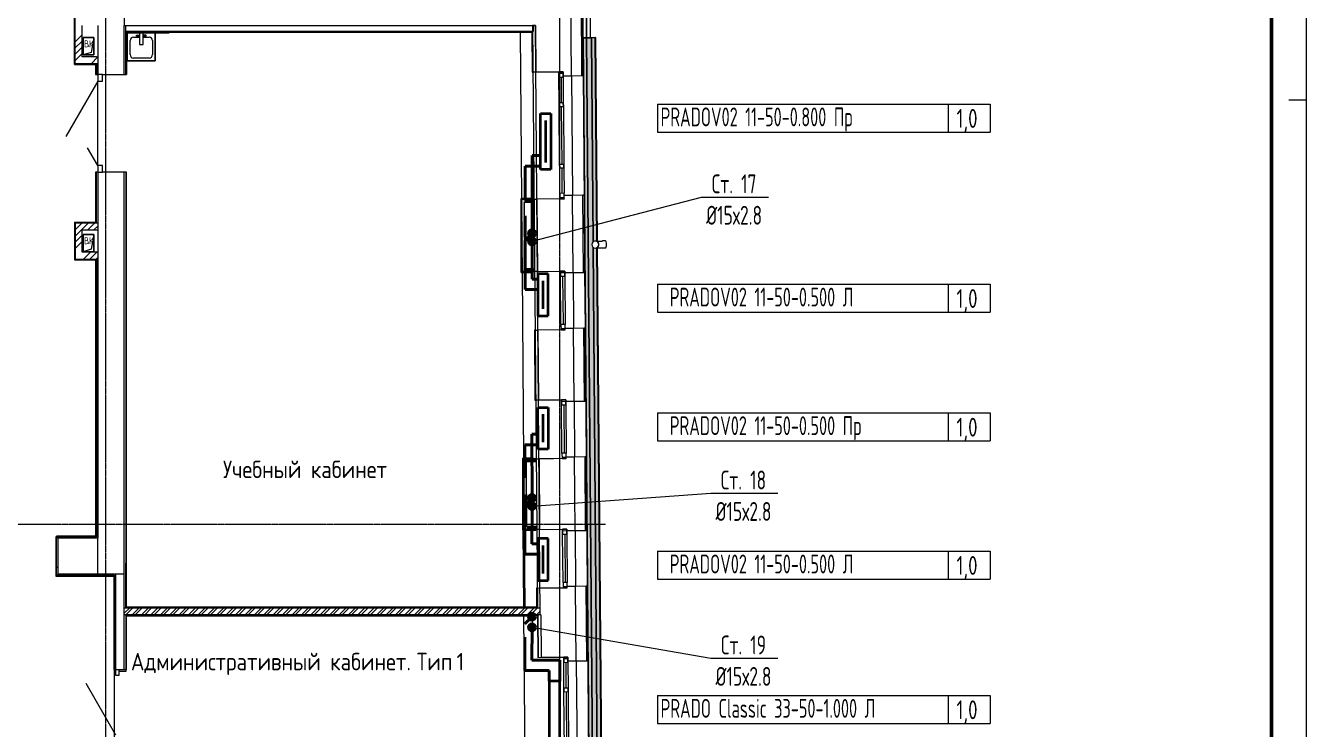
# Model space of a CAD drawing. Header units: millimetres. Extents: x -3929 to 624051, y 52832 to 514950.
# Drawn here: x 221518 to 239859, y 248872 to 258956 of the extents above; entities that cross this region are included whole.
import ezdxf
from ezdxf import colors
from ezdxf.entities.mleader import LeaderData, LeaderLine
from ezdxf.enums import TextEntityAlignment as Align
from ezdxf.math import Vec2, Vec3

# ---------------------------------------------------------------- set-up
doc = ezdxf.new("R2010")
doc.units = ezdxf.units.MM
for name, pattern in [('ADSK_Линия сетки', [25, 20, -2.5, 0, -2.5]), ('ADSK_Штриховая_ш2 п1', [3, 2, -1]), ('Hidden', [7.14375, 4.7625, -2.38125])]:
    doc.linetypes.add(name, pattern=pattern)
for name, color, linetype in [('9_Форматы', 7, 'Continuous'), ('ПРИБОРЫ', 3, 'Continuous'), ('статистика приборов', 252, 'Continuous'), ('стояки', 7, 'Continuous')]:
    doc.layers.add(name, color=color, linetype=linetype)
for name, color, linetype, lineweight in [('_ Окна', 7, 'Continuous', 9), ('Аннотация', 7, 'Continuous', 18), ('Двери', 7, 'Continuous', 9), ('Марки помещений', 7, 'Continuous', 20), ('Обобщенные модели', 7, 'Continuous', 18), ('ОВ-О-Оборудование', 32, 'Continuous', 35), ('ОВ-рамка', 7, 'Continuous', 30), ('ОВ-ТЕКСТ', 7, 'Continuous', 25), ('Ограждение', 7, 'Continuous', 9), ('Окна', 7, 'Continuous', 9), ('Оси', 253, 'Continuous', 9), ('Перекрытие', 7, 'Continuous', 18), ('Сантехника', 7, 'Continuous', 18), ('Стены внутренние', 7, 'Continuous', 18), ('Стены наружные', 7, 'Continuous', 18), ('Стены несущие', 7, 'Continuous', 30), ('Стены отделка', 7, 'Continuous', 30), ('Стены перегородки', 7, 'Continuous', 30), ('Стены штриховка', 7, 'Continuous', 9)]:
    doc.layers.add(name, color=color, linetype=linetype, lineweight=lineweight)
doc.layers.add('т11.1', color=1, linetype='Continuous', true_color=0xff0000)
doc.layers.add('т21.1', color=5, linetype='Continuous', true_color=0x0000ff)
doc.styles.add('GOST 2.304', font='CS_Gost2304.shx')
doc.styles.add('GOST Common_2', font='GOST_Common.ttf', dxfattribs={"width": 0.9, "height": 250})
doc.styles.add('GOST Common_5', font='GOST_Common.ttf', dxfattribs={"width": 0.9, "height": 200})
doc.styles.add('СТИЛЬ', font='simplex.shx', dxfattribs={"width": 0.65})

# ---------------------------------------------------------------- blocks, each defined once
blk = doc.blocks.new('*U2881')
at = {"layer": 'ОВ-О-Оборудование', "color": 32, "ltscale": 0.1, "true_color": 0xcd6928}
for p, q in [((500, 75), (-500, 75)), ((-500, 75), (-500, -75)), ((500, -75), (500, 75)), ((-500, -75), (500, -75))]:
    blk.add_line(p, q, dxfattribs=at)
at = {"layer": 'ОВ-О-Оборудование', "color": 32, "lineweight": 0, "ltscale": 10, "true_color": 0xcd6928, "style": 'GOST 2.304'}
blk.add_attdef('Маркировка', text='', height=180, dxfattribs=at).set_placement((0, -90), align=Align.CENTER)
blk = doc.blocks.new('*U2877')
at = {"layer": 'ОВ-О-Оборудование', "color": 32, "ltscale": 0.1, "true_color": 0xcd6928}
for p, q in [((300, 75), (-300, 75)), ((-300, 75), (-300, -75)), ((-200, 0), (200, 0)), ((300, -75), (300, 75)), ((-300, -75), (300, -75))]:
    blk.add_line(p, q, dxfattribs=at)
blk = doc.blocks.new('*U2950')
at = {"layer": 'ОВ-О-Оборудование', "color": 32, "ltscale": 0.1, "true_color": 0xcd6928}
for p, q in [((400, 75), (-400, 75)), ((-400, 75), (-400, -75)), ((-300, 0), (300, 0)), ((400, -75), (400, 75)), ((-400, -75), (400, -75))]:
    blk.add_line(p, q, dxfattribs=at)
blk = doc.blocks.new('2 этаж')
at = {"layer": 'Ограждение', "lineweight": 0, "transparency": 33554432}
h = blk.add_hatch(color=253, dxfattribs=at)
h.paths.add_polyline_path([(420516, -163437), (420511, -162772), (420493, -162780), (420470, -162781), (420447, -162769), (420434, -162752), (420429, -162735), (420332, -162736), (420336, -163259), (420486, -163407)])
h.paths.add_polyline_path([(420332, -162726), (420430, -162725), (420434, -162708), (420450, -162688), (420470, -162679), (420492, -162679), (420510, -162688), (420444, -154436), (420425, -154445), (420403, -154445), (420382, -154435), (420369, -154417), (420364, -154397), (420369, -154375), (420383, -154357), (420402, -154348), (420424, -154348), (420443, -154355), (420419, -151432), (420241, -151433), (420332, -162726)])
h = blk.add_hatch(color=253, dxfattribs=at)
h.paths.add_polyline_path([(420517, -163438), (420511, -162772), (420507, -162774), (420512, -163433), (420516, -163437)])
h.paths.add_polyline_path([(420511, -162688), (420444, -154438), (420440, -154440), (420506, -162686), (420510, -162688)])
h.paths.add_polyline_path([(420443, -154354), (420419, -151432), (420415, -151432), (420439, -154352), (420443, -154354)])
at = {"layer": 'Стены внутренние', "lineweight": 0}
for points in [[(419367, -154782), (419407, -154782), (419398, -153747), (419358, -153747), (419364, -154376)], [(419542, -153787), (419542, -153747), (419398, -153747), (419399, -153787)], [(419546, -154782), (419546, -154742), (419407, -154742), (419407, -154782)], [(419437, -158477), (419429, -157467), (419389, -157467), (419397, -158477)], [(419559, -157507), (419559, -157467), (419429, -157467), (419429, -157507)], [(419566, -158477), (419566, -158437), (419436, -158437), (419437, -158477)]]:
    blk.add_hatch(color=253, dxfattribs=at).paths.add_polyline_path(points)
at = {"color": 253, "linetype": 'Continuous', "lineweight": 0}
for p, q in [((412969, -151490), (413069, -151390)), ((412969, -151580), (413069, -151480)), ((412969, -151670), (413069, -151570)), ((412969, -151760), (413069, -151660)), ((413194, -151805), (413290, -151708)), ((413283, -151805), (413290, -151798)), ((412969, -154184), (413067, -154087)), ((412969, -154274), (413157, -154087)), ((413146, -154187), (413246, -154087)), ((413236, -154187), (413290, -154133)), ((412969, -154364), (413069, -154264)), ((412969, -154454), (413069, -154354)), ((413088, -154605), (413188, -154505)), ((413177, -154605), (413277, -154505)), ((413267, -154605), (413290, -154582)), ((413670, -159680), (413748, -159602)), ((413693, -159702), (413793, -159602)), ((413783, -159702), (413883, -159602)), ((413828, -159702), (413928, -159602)), ((413917, -159702), (414017, -159602)), ((413962, -159702), (414062, -159602)), ((414052, -159702), (414152, -159602)), ((414097, -159702), (414197, -159602)), ((414187, -159702), (414287, -159602)), ((414232, -159702), (414332, -159602)), ((414322, -159702), (414422, -159602)), ((414366, -159702), (414466, -159602)), ((414456, -159702), (414556, -159602)), ((414501, -159702), (414601, -159602)), ((414591, -159702), (414691, -159602)), ((414636, -159702), (414736, -159602)), ((414726, -159702), (414826, -159602)), ((414771, -159702), (414871, -159602)), ((414860, -159702), (414960, -159602)), ((414905, -159702), (415005, -159602)), ((414995, -159702), (415095, -159602)), ((415040, -159702), (415140, -159602)), ((415130, -159702), (415230, -159602)), ((415175, -159702), (415275, -159602)), ((415264, -159702), (415364, -159602)), ((415309, -159702), (415409, -159602)), ((415399, -159702), (415499, -159602)), ((415444, -159702), (415544, -159602)), ((415534, -159702), (415634, -159602)), ((415579, -159702), (415679, -159602)), ((415669, -159702), (415769, -159602)), ((415713, -159702), (415813, -159602)), ((415803, -159702), (415903, -159602)), ((415848, -159702), (415948, -159602)), ((415938, -159702), (416038, -159602)), ((415983, -159702), (416083, -159602)), ((416073, -159702), (416173, -159602)), ((416118, -159702), (416218, -159602)), ((416207, -159702), (416307, -159602)), ((416252, -159702), (416352, -159602)), ((416342, -159702), (416442, -159602)), ((416387, -159702), (416487, -159602)), ((416477, -159702), (416577, -159602)), ((416522, -159702), (416622, -159602)), ((416612, -159702), (416712, -159602)), ((416656, -159702), (416756, -159602)), ((416746, -159702), (416846, -159602)), ((416791, -159702), (416891, -159602)), ((416881, -159702), (416981, -159602)), ((416926, -159702), (417026, -159602)), ((417016, -159702), (417116, -159602)), ((417061, -159702), (417161, -159602)), ((417150, -159702), (417250, -159602)), ((417195, -159702), (417295, -159602)), ((417285, -159702), (417385, -159602)), ((417330, -159702), (417430, -159602)), ((417420, -159702), (417520, -159602)), ((417465, -159702), (417565, -159602)), ((417554, -159702), (417654, -159602)), ((417599, -159702), (417699, -159602)), ((417689, -159702), (417789, -159602)), ((417734, -159702), (417834, -159602)), ((417824, -159702), (417924, -159602)), ((417869, -159702), (417969, -159602)), ((417959, -159702), (418059, -159602)), ((418003, -159702), (418103, -159602)), ((418093, -159702), (418193, -159602)), ((418138, -159702), (418238, -159602)), ((418228, -159702), (418328, -159602)), ((418273, -159702), (418373, -159602)), ((418363, -159702), (418463, -159602)), ((418408, -159702), (418508, -159602)), ((418497, -159702), (418597, -159602)), ((418542, -159702), (418642, -159602)), ((418632, -159702), (418732, -159602)), ((418677, -159702), (418777, -159602)), ((418767, -159702), (418867, -159602)), ((418812, -159702), (418912, -159602)), ((418901, -159702), (419001, -159602)), ((418946, -159702), (419046, -159602)), ((419036, -159702), (419136, -159602)), ((419081, -159702), (419181, -159602)), ((419171, -159702), (419271, -159602)), ((419216, -159702), (419316, -159602)), ((419306, -159702), (419406, -159602)), ((419350, -159702), (419450, -159602)), ((419440, -159702), (419540, -159602)), ((419485, -159702), (419585, -159602)), ((419575, -159702), (419626, -159651)), ((419620, -159702), (419627, -159696))]:
    blk.add_line(p, q, dxfattribs=at)
at = {"layer": '_ Окна', "color": 253, "lineweight": 0}
for p, q in [((419894, -152003), (419894, -151923)), ((419894, -151923), (419954, -151923)), ((419894, -151943), (419954, -151943)), ((419954, -152003), (419894, -152003)), ((419924, -152003), (419927, -152363)), ((419954, -151923), (419954, -152003)), ((419898, -152423), (419897, -152363)), ((419897, -152363), (419957, -152363)), ((419957, -152363), (419958, -152423)), ((419958, -152423), (419898, -152423)), ((419928, -152423), (419934, -153243)), ((419905, -153303), (419904, -153243)), ((419904, -153243), (419964, -153243)), ((419965, -153303), (419905, -153303)), ((419935, -153303), (419938, -153663)), ((419964, -153243), (419965, -153303)), ((419968, -153662), (419908, -153663)), ((419908, -153663), (419908, -153743)), ((419968, -153742), (419968, -153662)), ((419908, -153723), (419968, -153722)), ((419908, -153743), (419968, -153742)), ((419917, -154779), (419977, -154778)), ((419917, -154855), (419917, -154779)), ((419977, -154778), (419977, -154854)), ((419917, -154799), (419977, -154798)), ((419977, -154854), (419917, -154855)), ((419947, -154855), (419953, -155543)), ((419983, -155542), (419923, -155543)), ((419923, -155543), (419924, -155619)), ((419923, -155599), (419983, -155598)), ((419924, -155619), (419984, -155618)), ((419984, -155618), (419983, -155542)), ((419932, -156623), (419992, -156622)), ((419932, -156699), (419932, -156623)), ((419992, -156622), (419992, -156698)), ((419932, -156643), (419992, -156642)), ((419992, -156698), (419932, -156699)), ((419962, -156699), (419968, -157387)), ((419998, -157386), (419938, -157387)), ((419938, -157387), (419939, -157463)), ((419938, -157443), (419998, -157442)), ((419939, -157463), (419999, -157462)), ((419999, -157462), (419998, -157386)), ((419947, -158476), (420007, -158475)), ((419947, -158552), (419947, -158476)), ((419947, -158496), (420007, -158495)), ((420007, -158551), (419947, -158552)), ((419977, -158552), (419983, -159240)), ((420007, -158475), (420007, -158551)), ((420013, -159239), (419953, -159240)), ((419953, -159240), (419954, -159316)), ((419953, -159296), (420013, -159295)), ((419954, -159316), (420014, -159315)), ((420014, -159315), (420013, -159239)), ((419962, -160308), (420022, -160307)), ((419962, -160388), (419962, -160308)), ((419962, -160328), (420022, -160327)), ((420022, -160387), (419962, -160388)), ((419992, -160388), (419995, -160748)), ((420022, -160307), (420022, -160387)), ((419965, -160748), (420025, -160747)), ((419966, -160808), (419965, -160748)), ((420026, -160807), (419966, -160808)), ((419996, -160808), (420002, -161627)), ((420025, -160747), (420026, -160807))]:
    blk.add_line(p, q, dxfattribs=at)
at = {"layer": 'Двери', "color": 253, "lineweight": 0}
for p, q in [((413360, -151959), (413290, -151959)), ((413290, -151959), (413290, -152054)), ((413360, -152054), (413360, -151959)), ((413290, -152054), (412833, -152847)), ((413290, -152054), (413360, -152054)), ((413290, -153264), (413143, -153009)), ((413360, -153264), (413290, -153264)), ((413290, -153264), (413290, -153359)), ((413360, -153359), (413360, -153264)), ((413290, -153359), (413360, -153359)), ((413550, -160570), (413550, -160483)), ((413550, -160483), (413590, -160483)), ((413590, -160570), (413550, -160570)), ((413590, -160483), (413590, -160570)), ((413550, -161426), (413122, -160685))]:
    blk.add_line(p, q, dxfattribs=at)
at = {"layer": 'Обобщенные модели', "color": 253, "lineweight": 0}
for p, q in [((413083, -151680), (413083, -151430)), ((413083, -151430), (413233, -151430)), ((413233, -151430), (413083, -151430)), ((413083, -151430), (413083, -151680)), ((413233, -151430), (413196, -151643)), ((413233, -151430), (413233, -151680)), ((413233, -151680), (413233, -151430)), ((413196, -151643), (413083, -151680)), ((413233, -151680), (413083, -151680)), ((413083, -151680), (413233, -151680)), ((413083, -154500), (413083, -154250)), ((413083, -154250), (413233, -154250)), ((413233, -154250), (413083, -154250)), ((413083, -154250), (413083, -154500)), ((413233, -154250), (413196, -154463)), ((413233, -154250), (413233, -154500)), ((413233, -154500), (413233, -154250)), ((420433, -154346), (420436, -154346)), ((420436, -154346), (420438, -154346)), ((420438, -154346), (420439, -154346)), ((420440, -154346), (420441, -154346)), ((420443, -154346), (420447, -154346)), ((420447, -154346), (420451, -154346)), ((420451, -154346), (420455, -154346)), ((420455, -154346), (420459, -154346)), ((420459, -154346), (420463, -154346)), ((420463, -154346), (420468, -154346)), ((420468, -154346), (420472, -154346)), ((420472, -154346), (420477, -154346)), ((420477, -154346), (420482, -154346)), ((420482, -154346), (420487, -154346)), ((420487, -154346), (420493, -154346)), ((420493, -154346), (420498, -154346)), ((420498, -154346), (420503, -154346)), ((420503, -154346), (420509, -154346)), ((420509, -154346), (420515, -154346)), ((420515, -154346), (420517, -154345)), ((420559, -154345), (420517, -154345)), ((413196, -154463), (413083, -154500)), ((413233, -154500), (413083, -154500)), ((413083, -154500), (413233, -154500)), ((420438, -154446), (420435, -154446)), ((420440, -154446), (420439, -154446)), ((420442, -154446), (420440, -154446)), ((420445, -154446), (420444, -154446)), ((420449, -154446), (420445, -154446)), ((420453, -154446), (420449, -154446)), ((420457, -154446), (420453, -154446)), ((420461, -154446), (420457, -154446)), ((420466, -154446), (420461, -154446)), ((420471, -154446), (420466, -154446)), ((420475, -154446), (420471, -154446)), ((420480, -154446), (420475, -154446)), ((420485, -154446), (420480, -154446)), ((420490, -154446), (420485, -154446)), ((420496, -154446), (420490, -154446)), ((420501, -154446), (420496, -154446)), ((420507, -154446), (420501, -154446)), ((420512, -154446), (420507, -154446)), ((420518, -154445), (420512, -154446)), ((420518, -154445), (420560, -154445))]:
    blk.add_line(p, q, dxfattribs=at)
for centre, radius, start, end in [((413158, -151555), 2.5, 0, 180), ((413158, -151555), 2.5, 120, 180), ((413158, -151555), 2.5, 180, 0), ((413158, -151555), 2.5, 240, 345), ((413158, -151555), 2.5, 15, 90), ((413158, -154375), 2.5, 0, 180), ((413158, -154375), 2.5, 120, 180), ((413158, -154375), 2.5, 180, 0), ((413158, -154375), 2.5, 240, 345), ((413158, -154375), 2.5, 15, 90), ((420414, -154396), 50, 0.4634, 180.4634), ((420414, -154396), 50, 180.4634, 0.4634), ((420414, -154396), 52, 60.9545, 67.279), ((420414, -154396), 52, 56.946, 60.9545), ((420414, -154396), 52, 55.3759, 56.946), ((420414, -154396), 52, 0.4634, 55.3759), ((420414, -154396), 52, 305.5509, 0.4634), ((420414, -154396), 52, 293.6478, 299.9723), ((420414, -154396), 52, 299.9723, 303.9808), ((420414, -154396), 52, 303.9808, 305.5509)]:
    blk.add_arc(centre, radius, start, end, dxfattribs=at)
for start_param, end_param in [(4.712389, 6.283185), (3.141593, 4.712389)]:
    blk.add_ellipse((420560, -154395), major_axis=(-0.4, 50), ratio=0.309017, start_param=start_param, end_param=end_param, dxfattribs=at)
at = {"layer": 'Ограждение', "color": 253, "lineweight": 0}
for p, q in [((420240, -151433), (420241, -151433)), ((420244, -151975), (420240, -151433)), ((420241, -151433), (420419, -151432)), ((420418, -151432), (420241, -151433)), ((420241, -151433), (420332, -162726)), ((420241, -151433), (420332, -162726)), ((420415, -151432), (420414, -151432)), ((420414, -151432), (420418, -151432)), ((420414, -151432), (420438, -154352)), ((420418, -151432), (420415, -151432)), ((420415, -151432), (420418, -151432)), ((420418, -151432), (420415, -151432)), ((420415, -151432), (420439, -154352)), ((420418, -151432), (420416, -151432)), ((420416, -151432), (420416, -151432)), ((420416, -151432), (420418, -151432)), ((420416, -151432), (420440, -154353)), ((420416, -151432), (420439, -154352)), ((420419, -151432), (420418, -151432)), ((420418, -151432), (420419, -151432)), ((420420, -151432), (420418, -151432)), ((420418, -151432), (420418, -151432)), ((420418, -151432), (420442, -154356)), ((420418, -151432), (420442, -154354)), ((420418, -151432), (420441, -154353)), ((420418, -151432), (420442, -154354)), ((420419, -151432), (420443, -154356)), ((420420, -151432), (420443, -154354)), ((420258, -153690), (420244, -151975)), ((420244, -151975), (420258, -153690)), ((420267, -154796), (420258, -153690)), ((420439, -154441), (420505, -162685)), ((420440, -154440), (420507, -162686)), ((420440, -154440), (420507, -162686)), ((420440, -154440), (420506, -162686)), ((420442, -154437), (420509, -162687)), ((420442, -154440), (420509, -162687)), ((420443, -154440), (420509, -162687)), ((420443, -154440), (420509, -162687)), ((420444, -154436), (420510, -162688)), ((420444, -154438), (420511, -162688)), ((420273, -155596), (420267, -154796)), ((420267, -154796), (420273, -155596)), ((420282, -156640), (420273, -155596)), ((420288, -157440), (420282, -156640)), ((420282, -156640), (420288, -157440)), ((420297, -158493), (420288, -157440)), ((420303, -159293), (420297, -158493)), ((420297, -158493), (420303, -159293)), ((420312, -160360), (420303, -159293)), ((420326, -162075), (420312, -160360)), ((420312, -160360), (420326, -162075))]:
    blk.add_line(p, q, dxfattribs=at)
at = {"layer": 'Окна', "color": 253, "lineweight": 0}
for p, q in [((419954, -151923), (419894, -151923)), ((419894, -151923), (419894, -152003)), ((419897, -152363), (419894, -152003)), ((419954, -152003), (419954, -151923)), ((419954, -152003), (419957, -152363)), ((419897, -152363), (419898, -152423)), ((419958, -152423), (419957, -152363)), ((419904, -153243), (419898, -152423)), ((419958, -152423), (419964, -153243)), ((419904, -153243), (419905, -153303)), ((419908, -153663), (419905, -153303)), ((419965, -153303), (419964, -153243)), ((419965, -153303), (419968, -153662)), ((419908, -153663), (419908, -153743)), ((419968, -153742), (419968, -153662)), ((419908, -153743), (419968, -153742)), ((419977, -154778), (419917, -154779)), ((419917, -154779), (419917, -154855)), ((419977, -154854), (419977, -154778)), ((419923, -155543), (419917, -154855)), ((419977, -154854), (419983, -155542)), ((419923, -155543), (419924, -155619)), ((419924, -155619), (419984, -155618)), ((419984, -155618), (419983, -155542)), ((419992, -156622), (419932, -156623)), ((419932, -156623), (419932, -156699)), ((419992, -156698), (419992, -156622)), ((419938, -157387), (419932, -156699)), ((419992, -156698), (419998, -157386)), ((419938, -157387), (419939, -157463)), ((419939, -157463), (419999, -157462)), ((419999, -157462), (419998, -157386)), ((420007, -158475), (419947, -158476)), ((419947, -158476), (419947, -158552)), ((419953, -159240), (419947, -158552)), ((420007, -158551), (420007, -158475)), ((420007, -158551), (420013, -159239)), ((419953, -159240), (419954, -159316)), ((419954, -159316), (420014, -159315)), ((420014, -159315), (420013, -159239)), ((420022, -160307), (419962, -160308)), ((419962, -160308), (419962, -160388)), ((419965, -160748), (419962, -160388)), ((420022, -160387), (420022, -160307)), ((420022, -160387), (420025, -160747)), ((419965, -160748), (419966, -160808)), ((419972, -161628), (419966, -160808)), ((420026, -160807), (420025, -160747)), ((420026, -160807), (420032, -161627))]:
    blk.add_line(p, q, dxfattribs=at)
at = {"layer": 'Оси', "color": 253, "linetype": 'ADSK_Линия сетки', "lineweight": 0}
for p, q in [((413405, -161713), (413405, -128355)), ((419905, -176377), (419905, -128355)), ((354441, -158402), (420560, -158402))]:
    blk.add_line(p, q, dxfattribs=at)
at = {"layer": 'Перекрытие', "color": 253, "lineweight": 0}
for p, q in [((419339, -151351), (419358, -153735)), ((419894, -151924), (419564, -151927)), ((413290, -153264), (413290, -152054)), ((419367, -154795), (419388, -157455)), ((419547, -154774), (419546, -154774)), ((419932, -156624), (419602, -156627)), ((419529, -157464), (419569, -157464)), ((419559, -157467), (419569, -157467)), ((419609, -157464), (419815, -157464)), ((419397, -158477), (419389, -158477)), ((419397, -158490), (419406, -159590)), ((419577, -158474), (419566, -158474)), ((419624, -159316), (419954, -159313)), ((419387, -159714), (419407, -162120)), ((413530, -161513), (413530, -160483)), ((413550, -160513), (413530, -160513)), ((413690, -160513), (413590, -160513)), ((413690, -160483), (413690, -160513))]:
    blk.add_line(p, q, dxfattribs=at)
at = {"layer": 'Сантехника', "color": 253, "lineweight": 0}
for p, q in [((413754, -151674), (413754, -151474)), ((413804, -151424), (413889, -151424)), ((413844, -151394), (413889, -151394)), ((413844, -151409), (413844, -151394)), ((413889, -151409), (413844, -151409)), ((413889, -151364), (413889, -151529)), ((413939, -151529), (413939, -151364)), ((413984, -151394), (413939, -151394)), ((413939, -151409), (413984, -151409)), ((413939, -151424), (414024, -151424)), ((413984, -151409), (413984, -151394)), ((414074, -151474), (414074, -151674)), ((414114, -151764), (414114, -151364)), ((414114, -151364), (414114, -151764)), ((413889, -151529), (413939, -151529)), ((413715, -151764), (414114, -151764)), ((414114, -151764), (413715, -151764)), ((414024, -151724), (413804, -151724))]:
    blk.add_line(p, q, dxfattribs=at)
for centre, start, end in [((413804, -151474), 90, 180), ((414024, -151474), 0, 90), ((413804, -151674), 180, 270), ((414024, -151674), 270, 0)]:
    blk.add_arc(centre, 50, start, end, dxfattribs=at)
at = {"layer": 'Стены внутренние', "color": 253, "lineweight": 0}
for p, q in [((420074, -151977), (420088, -153692)), ((420097, -154797), (420103, -155597)), ((420112, -156641), (420118, -157441)), ((419390, -159590), (419382, -158490)), ((419394, -158490), (419402, -159590)), ((420127, -158494), (420133, -159294)), ((420142, -160361), (420156, -162076))]:
    blk.add_line(p, q, dxfattribs=at)
at = {"layer": 'Стены наружные', "color": 253, "lineweight": 0}
for p, q in [((420184, -138411), (420381, -162726)), ((420290, -151433), (420184, -138411)), ((420235, -138415), (420340, -151432)), ((420331, -162726), (420239, -151332)), ((420241, -151433), (420290, -151433)), ((420290, -151433), (420360, -151432)), ((420381, -162726), (420290, -151433)), ((420290, -151433), (420340, -151433)), ((420360, -151432), (420383, -154357)), ((420360, -151433), (420410, -151432)), ((420383, -154357), (420360, -151433)), ((420410, -151432), (420433, -154352)), ((420384, -154436), (420451, -162688)), ((420451, -162688), (420384, -154436)), ((420434, -154441), (420501, -162683))]:
    blk.add_line(p, q, dxfattribs=at)
at = {"layer": 'Стены несущие', "color": 253, "lineweight": 0}
for p, q in [((420074, -151977), (420055, -149573)), ((413290, -151259), (413290, -151959)), ((413670, -151259), (419558, -151259)), ((413670, -151959), (413670, -151259)), ((419558, -151259), (419564, -151926)), ((413360, -151959), (413670, -151959)), ((419564, -151926), (419894, -151923)), ((419954, -151978), (420074, -151977)), ((413290, -153359), (413290, -158605)), ((413670, -153359), (413360, -153359)), ((413670, -159115), (413670, -153359)), ((420088, -153692), (419968, -153692)), ((420097, -154797), (420088, -153692)), ((419908, -153743), (419578, -153746)), ((419578, -153746), (419587, -154782)), ((419968, -153742), (419968, -153744)), ((412969, -154087), (412969, -154605)), ((412969, -154087), (413290, -154087)), ((412969, -154605), (413290, -154605)), ((419587, -154782), (419917, -154779)), ((419977, -154798), (420097, -154797)), ((419924, -155619), (419594, -155622)), ((419594, -155622), (419602, -156626)), ((420103, -155597), (419983, -155598)), ((420112, -156641), (420103, -155597)), ((419602, -156626), (419932, -156623)), ((419992, -156642), (420112, -156641)), ((419939, -157463), (419609, -157466)), ((419609, -157466), (419617, -158478)), ((420118, -157441), (419998, -157442)), ((420127, -158494), (420118, -157441)), ((413290, -158605), (412720, -158605)), ((412720, -158605), (412720, -159115)), ((419617, -158478), (419947, -158476)), ((420007, -158495), (420127, -158494)), ((412720, -159115), (413670, -159115)), ((419954, -159316), (419624, -159318)), ((420133, -159294), (420013, -159295)), ((420142, -160361), (420133, -159294)), ((419637, -159702), (419642, -160310)), ((419642, -160310), (419962, -160308)), ((420022, -160362), (420142, -160361))]:
    blk.add_line(p, q, dxfattribs=at)
at = {"layer": 'Стены отделка', "color": 253, "lineweight": 0}
for p, q in [((420239, -151332), (420225, -149571)), ((412957, -150717), (412957, -151803)), ((412969, -151805), (412969, -150729)), ((413069, -151705), (413069, -151279)), ((413690, -151764), (413690, -151259)), ((419558, -151259), (419518, -151259)), ((419518, -151259), (419586, -159602)), ((419530, -151339), (419530, -151259)), ((419627, -159702), (419558, -151259)), ((413690, -151339), (419530, -151339)), ((413715, -151764), (413715, -151364)), ((413715, -151364), (414315, -151364)), ((414315, -151351), (419507, -151351)), ((414315, -151364), (414315, -151351)), ((419507, -151351), (419512, -151926)), ((412957, -151803), (412957, -151817)), ((412957, -151817), (413258, -151817)), ((413290, -151805), (412969, -151805)), ((413270, -151705), (413069, -151705)), ((413258, -151817), (413258, -151959)), ((413690, -151764), (413715, -151764)), ((413702, -151959), (413702, -151764)), ((413258, -151959), (413290, -151959)), ((413670, -151959), (413702, -151959)), ((419512, -151926), (419524, -151926)), ((419564, -151928), (419524, -151928)), ((420074, -151977), (420224, -151975)), ((420224, -151975), (420244, -151975)), ((413290, -153359), (413258, -153359)), ((413258, -153359), (413258, -154075)), ((413270, -154087), (413270, -153359)), ((413702, -153359), (413670, -153359)), ((413690, -153359), (413690, -154302)), ((413702, -159590), (413702, -153359)), ((420238, -153690), (420088, -153692)), ((420258, -153690), (420238, -153690)), ((419352, -153737), (419352, -154793)), ((419498, -153735), (419354, -153735)), ((419364, -153747), (419542, -153747)), ((419407, -154742), (419399, -153787)), ((419399, -153787), (419542, -153787)), ((419498, -153746), (419498, -153735)), ((419538, -153746), (419498, -153746)), ((419538, -153748), (419578, -153748)), ((419542, -153787), (419542, -153747)), ((412957, -154075), (412957, -154615)), ((412957, -154075), (413258, -154075)), ((413069, -154505), (413069, -154187)), ((413069, -154187), (413290, -154187)), ((419364, -154376), (419367, -154782)), ((419364, -154783), (419364, -154376)), ((413290, -154505), (413069, -154505)), ((412959, -154617), (413258, -154617)), ((413258, -154617), (413258, -158585)), ((419354, -154795), (419507, -154795)), ((419507, -154783), (419364, -154783)), ((419367, -154782), (419546, -154782)), ((419546, -154742), (419407, -154742)), ((419507, -154795), (419507, -154783)), ((419546, -154782), (419546, -154742)), ((419587, -154783), (419547, -154783)), ((420097, -154797), (420267, -154796)), ((419554, -155622), (419542, -155622)), ((419542, -155622), (419550, -156626)), ((419554, -155623), (419594, -155623)), ((420253, -155596), (420103, -155597)), ((420273, -155596), (420253, -155596)), ((419550, -156626), (419562, -156626)), ((419602, -156628), (419562, -156628)), ((420112, -156641), (420262, -156640)), ((420262, -156640), (420282, -156640)), ((419377, -157457), (419377, -158488)), ((419528, -157455), (419379, -157455)), ((419389, -157467), (419397, -158477)), ((419389, -158478), (419389, -157467)), ((419389, -157467), (419569, -157467)), ((419436, -158437), (419429, -157507)), ((419429, -157507), (419559, -157507)), ((419529, -157466), (419528, -157455)), ((419569, -157466), (419529, -157466)), ((419559, -157507), (419559, -157467)), ((419569, -157468), (419609, -157468)), ((420268, -157440), (420118, -157441)), ((420288, -157440), (420268, -157440)), ((419566, -158437), (419436, -158437)), ((419566, -158477), (419566, -158437)), ((412700, -158585), (412688, -158585)), ((412688, -158585), (412688, -159145)), ((412700, -159135), (412700, -158573)), ((413270, -158573), (412700, -158573)), ((412720, -158605), (412720, -158585)), ((412720, -158585), (413258, -158585)), ((419377, -158490), (419565, -158490)), ((419577, -158478), (419389, -158478)), ((419397, -158477), (419566, -158477)), ((419565, -158479), (419577, -158479)), ((419565, -158490), (419565, -158479)), ((419617, -158477), (419577, -158478)), ((420127, -158494), (420277, -158493)), ((420277, -158493), (420297, -158493)), ((413690, -159602), (413690, -158963)), ((412690, -159147), (413518, -159147)), ((412700, -159017), (412720, -159017)), ((413530, -159135), (412700, -159135)), ((412720, -159115), (412720, -159135)), ((413518, -159147), (413518, -160483)), ((419584, -159319), (419572, -159319)), ((419572, -159319), (419574, -159590)), ((419584, -159318), (419624, -159317)), ((420283, -159293), (420133, -159294)), ((420303, -159293), (420283, -159293)), ((413670, -159602), (419626, -159602)), ((419637, -159702), (413670, -159702)), ((413690, -159712), (413690, -159702)), ((419574, -159590), (413702, -159590)), ((413702, -159714), (419585, -159714)), ((413702, -160483), (413702, -159714)), ((419585, -159714), (419590, -160311)), ((419597, -159702), (419597, -159712)), ((419590, -160311), (419642, -160310)), ((420142, -160361), (420292, -160360)), ((420292, -160360), (420312, -160360)), ((413518, -160483), (413550, -160483)), ((413670, -160483), (413702, -160483))]:
    blk.add_line(p, q, dxfattribs=at)
at = {"layer": 'Стены перегородки', "color": 253, "lineweight": 0}
for p, q in [((413550, -160483), (413550, -159115)), ((413670, -160483), (413670, -159115)), ((413590, -160483), (413670, -160483))]:
    blk.add_line(p, q, dxfattribs=at)
at = {"layer": 'Стены штриховка', "color": 253, "lineweight": 0}
for p, q in [((420205, -149571), (420224, -151975)), ((420224, -151975), (420205, -149571)), ((412959, -151815), (412959, -150719)), ((413670, -150749), (413670, -151259)), ((413069, -151279), (413069, -151259)), ((413700, -151349), (419509, -151349)), ((413700, -151349), (413700, -151959)), ((413706, -151355), (413706, -151764)), ((414315, -151355), (413706, -151355)), ((414315, -151349), (414315, -151351)), ((419509, -151349), (419514, -151926)), ((413260, -151815), (412959, -151815)), ((413260, -151815), (413260, -151959)), ((413270, -151705), (413290, -151705)), ((413270, -151805), (413270, -151959)), ((413690, -151959), (413690, -151764)), ((413260, -153359), (413260, -154077)), ((413700, -159592), (413700, -153359)), ((420238, -153690), (420238, -153690)), ((420247, -154796), (420238, -153690)), ((419354, -153735), (419352, -153735)), ((419352, -153735), (419352, -153737)), ((419498, -153737), (419352, -153737)), ((419354, -154795), (419354, -153735)), ((419364, -153747), (419358, -153747)), ((419358, -153747), (419364, -154376)), ((412959, -154077), (412959, -154617)), ((412959, -154077), (413260, -154077)), ((413690, -154302), (413690, -158963)), ((412969, -154605), (412969, -154603)), ((412971, -154605), (412969, -154605)), ((413270, -154605), (413270, -158585)), ((412957, -154615), (412957, -154617)), ((412957, -154617), (412959, -154617)), ((412959, -154615), (413260, -154615)), ((413260, -154615), (413260, -158585)), ((419507, -154793), (419352, -154793)), ((419352, -154793), (419352, -154795)), ((419352, -154795), (419354, -154795)), ((419544, -155622), (419552, -156626)), ((420253, -155596), (420262, -156640)), ((420262, -156640), (420253, -155596)), ((419379, -157455), (419377, -157455)), ((419377, -157455), (419377, -157457)), ((419528, -157457), (419377, -157457)), ((419379, -158490), (419379, -157455)), ((420268, -157440), (420277, -158493)), ((420277, -158493), (420268, -157440)), ((412690, -158585), (412690, -159147)), ((413270, -158575), (412700, -158575)), ((412720, -158585), (412700, -158585)), ((413258, -158585), (413270, -158585)), ((413290, -159115), (413290, -158605)), ((419377, -158488), (419377, -158490)), ((419565, -158488), (419377, -158488)), ((412688, -159145), (413520, -159145)), ((412688, -159145), (412688, -159147)), ((412688, -159147), (412690, -159147)), ((413520, -159145), (413520, -160483)), ((413530, -159135), (413530, -160483)), ((419574, -159319), (419576, -159592)), ((420283, -159293), (420292, -160360)), ((420292, -160360), (420283, -159293)), ((413690, -159712), (413690, -160483)), ((419576, -159592), (413700, -159592)), ((413700, -159712), (419587, -159712)), ((413700, -160483), (413700, -159712)), ((419587, -159712), (419592, -160311)), ((419602, -160311), (419597, -159712))]:
    blk.add_line(p, q, dxfattribs=at)
at = {"layer": 'Аннотация', "color": 253, "lineweight": 0, "style": 'GOST Common_5', "width": 0.9}
for p in [(413091, -151571), (413091, -154391)]:
    blk.add_text('ВК', height=100, dxfattribs=at).set_placement(p)
at = {"layer": 'Марки помещений', "color": 253, "lineweight": 0, "style": 'GOST Common_2', "width": 0.9}
for s, p in [('Учебный кабинет', (415084, -157743)), ('Административный кабинет', (413765, -160497)), ('Тип ', (417857, -160497)), ('1', (418429, -160497)), ('. ', (417712, -160497))]:
    blk.add_text(s, height=250, dxfattribs=at).set_placement(p)
blk = doc.blocks.new('*U2998')
at = {"layer": '9_Форматы', "color": 7, "linetype": 'Continuous', "lineweight": 9, "ltscale": 100}
blk.add_lwpolyline([(5, -5), (5, 589), (-836, 589), (-836, -5)], close=True, dxfattribs=at)
at = {"layer": '9_Форматы', "color": 7, "linetype": 'Continuous', "lineweight": 9, "ltscale": 100, "const_width": 0.5}
blk.add_lwpolyline([(0, 0), (0, 584), (-816, 584), (-816, 0)], close=True, dxfattribs=at)
at = {"layer": '9_Форматы', "color": 7, "linetype": 'Continuous', "lineweight": 15, "ltscale": 100}
blk.add_lwpolyline([(5, 292), (2.5, 292)], dxfattribs=at)

msp = doc.modelspace()

# ---------------------------------------------------------------- hatches: boundary and pattern name
at = {"layer": 'т11.1', "lineweight": 40}
h = msp.add_hatch(color=256, dxfattribs=at)
h.dxf.hatch_style = 1
h.paths.add_polyline_path([(228720.517, 255979.222, 1), (228820.517, 255979.222, 1)])
h = msp.add_hatch(color=256, dxfattribs=at)
h.dxf.hatch_style = 1
h.paths.add_polyline_path([(228719.908, 252186.007, 1), (228819.908, 252186.007, 1)])
h = msp.add_hatch(color=256, dxfattribs=at)
h.dxf.hatch_style = 1
h.paths.add_polyline_path([(228819.908, 250336.047, 1), (228719.908, 250336.047, 1)])
at = {"layer": 'т21.1', "linetype": 'ADSK_Штриховая_ш2 п1', "lineweight": 40, "ltscale": 50}
h = msp.add_hatch(color=256, dxfattribs=at)
h.dxf.hatch_style = 1
h.paths.add_polyline_path([(228720.517, 255866.037, 1), (228820.517, 255866.037, 1)])
h = msp.add_hatch(color=256, dxfattribs=at)
h.dxf.hatch_style = 1
h.paths.add_polyline_path([(228719.908, 252072.822, 1), (228819.908, 252072.822, 1)])
h = msp.add_hatch(color=256, dxfattribs=at)
h.dxf.hatch_style = 1
h.paths.add_polyline_path([(228819.908, 250486.047, 1), (228719.908, 250486.047, 1)])

# ---------------------------------------------------------------- linework, layer by layer
at = {"layer": 'ПРИБОРЫ', "color": 7, "lineweight": 15}
for p, q in [((230568.697, 257830.931), (235328.317, 257830.931)), ((230568.697, 257830.931), (235328.317, 257830.931)), ((230568.697, 257830.931), (230568.697, 257430.931)), ((234728.317, 257830.931), (234728.317, 257430.931)), ((235328.317, 257830.931), (235328.317, 257430.931)), ((230568.697, 257430.931), (235328.317, 257430.931)), ((230568.697, 255249.842), (235328.317, 255249.842)), ((230568.697, 255249.842), (235328.317, 255249.842)), ((230568.697, 255249.842), (230568.697, 254849.842)), ((234728.317, 255249.842), (234728.317, 254849.842)), ((235328.317, 255249.842), (235328.317, 254849.842)), ((230568.697, 254849.842), (235328.317, 254849.842)), ((230568.697, 253406.663), (235328.317, 253406.663)), ((230568.697, 253406.663), (235328.317, 253406.663)), ((230568.697, 253406.663), (230568.697, 253006.663)), ((234728.317, 253406.663), (234728.317, 253006.663)), ((235328.317, 253406.663), (235328.317, 253006.663)), ((230568.697, 253006.663), (235328.317, 253006.663)), ((230568.697, 251424.979), (235328.317, 251424.979)), ((230568.697, 251424.979), (235328.317, 251424.979)), ((230568.697, 251424.979), (230568.697, 251024.979)), ((234728.317, 251424.979), (234728.317, 251024.979)), ((235328.317, 251424.979), (235328.317, 251024.979)), ((230568.697, 251024.979), (235328.317, 251024.979)), ((230568.697, 249356.877), (235328.317, 249356.877)), ((230568.697, 249356.877), (235328.317, 249356.877)), ((230568.697, 249356.877), (230568.697, 248956.877)), ((234728.317, 249356.877), (234728.317, 248956.877)), ((235328.317, 249356.877), (235328.317, 248956.877)), ((230568.697, 248956.877), (235328.317, 248956.877))]:
    msp.add_line(p, q, dxfattribs=at)
at = {"layer": 'т11.1', "lineweight": 40}
for p, q in [((228769.945, 257094.559), (228770.517, 255979.222)), ((228891.159, 257094.559), (228769.945, 257094.559)), ((228770.517, 255979.222), (228669.52, 255878.225)), ((228669.52, 255175.366), (228669.52, 255878.225)), ((228849.569, 255175.366), (228669.52, 255175.366)), ((228848.96, 253101.7), (228769.306, 253101.7)), ((228769.306, 253101.7), (228769.908, 252186.007)), ((228769.908, 252186.007), (228668.911, 252085.01)), ((228668.911, 251382.151), (228668.911, 252085.01)), ((228848.96, 251382.151), (228668.911, 251382.151)), ((228768.974, 249864.911), (228769.908, 250336.047)), ((229165.947, 249864.911), (228768.974, 249864.911)), ((229165.947, 249564.911), (229165.947, 249864.911))]:
    msp.add_line(p, q, dxfattribs=at)
for centre in [(228770.517, 255979.222), (228769.908, 252186.007), (228769.908, 250336.047)]:
    msp.add_circle(centre, 50, dxfattribs=at)
at = {"layer": 'т21.1', "linetype": 'Hidden', "lineweight": 40, "ltscale": 100}
for p, q in [((228891.159, 256944.557), (228669.52, 256944.337)), ((228669.52, 256944.337), (228669.52, 255930.22)), ((228770.517, 255866.037), (228669.52, 255930.22)), ((228770.033, 255325.366), (228770.517, 255866.037)), ((228849.569, 255325.366), (228770.033, 255325.366)), ((228848.96, 252951.7), (228668.911, 252951.7)), ((228668.911, 252951.7), (228668.911, 252137.005)), ((228769.908, 252072.822), (228668.911, 252137.005)), ((228769.424, 251532.151), (228769.908, 252072.822)), ((228848.96, 251532.151), (228769.424, 251532.151)), ((228668.974, 250385.113), (228769.908, 250486.047)), ((228668.974, 249714.911), (228668.974, 250385.113)), ((229015.947, 249714.911), (228668.974, 249714.911)), ((229015.947, 249564.911), (229015.947, 249714.911))]:
    msp.add_line(p, q, dxfattribs=at)
at = {"layer": 'т21.1', "lineweight": 40, "ltscale": 50}
for centre in [(228770.517, 255866.037), (228769.908, 252072.822), (228769.908, 250486.047)]:
    msp.add_circle(centre, 50, dxfattribs=at)

# ---------------------------------------------------------------- block references
at = {"layer": 'ОВ-О-Оборудование', "ltscale": 10, "xscale": -1, "rotation": 270}
for name, p in [('*U2950', (228966.159, 257295.433)), ('*U2877', (228928.128, 253186.412))]:
    msp.add_blockref(name, p, dxfattribs=at)
at = {"layer": 'ОВ-О-Оборудование', "ltscale": 10, "rotation": 270}
for name, p in [('*U2877', (228926.773, 255098.125)), ('*U2877', (228926.164, 251304.91)), ('*U2881', (229090.947, 249064.911))]:
    msp.add_blockref(name, p, dxfattribs=at)
at = {"layer": 'ОВ-рамка', "ltscale": 100, "transparency": 33554687, "xscale": 100, "yscale": 100, "zscale": 100}
msp.add_blockref('*U2998', (239358.797, 228686.123), dxfattribs=at)
at = {"layer": 'стояки', "color": 5, "lineweight": 40}
msp.add_blockref('2 этаж', (-190738.98, 410215.433), dxfattribs=at)

# ---------------------------------------------------------------- texts
at = {"layer": 'статистика приборов', "color": 7, "style": 'СТИЛЬ', "width": 0.6}
for s, p in [('PRADOV02 11-50-0.800 Пр      ', (230611.673, 257512.784)), ('PRADOV02 11-50-0.500 Л      ', (230743.309, 254931.695)), ('PRADOV02 11-50-0.500 Пр      ', (230743.309, 253088.516)), ('PRADOV02 11-50-0.500 Л      ', (230743.309, 251106.832)), ('PRADO Classic 33-50-1.000 Л      ', (230611.673, 249038.73))]:
    msp.add_text(s, height=270, dxfattribs=at).set_placement(p)
at = {"layer": 'статистика приборов', "color": 7, "style": 'СТИЛЬ', "width": 0.7}
for p in [(234999.383, 257491.382), (234999.383, 254910.293), (234999.383, 253067.114), (234999.383, 251085.43), (234999.383, 249017.328)]:
    msp.add_text('1,0', height=270, dxfattribs=at).set_placement(p, align=Align.CENTER)

# ---------------------------------------------------------------- leaders
at = {"layer": 'ОВ-ТЕКСТ', "color": 7}
ml = msp.add_multileader_mtext('Standard', dxfattribs=at)
ml.set_content('\\A1;Ст. 17^J%%C15х2.8 ', color=7, style='СТИЛЬ')
ml.set_leader_properties(color=7, lineweight=18)
ml.build(insert=Vec2(0, 0))
ml.multileader.update_dxf_attribs({"text_left_attachment_type": 6, "text_right_attachment_type": 6, "dogleg_length": 0.36, "arrow_head_size": 0.126})
ctx = ml.context
ctx.base_point, ctx.char_height, ctx.arrow_head_size, ctx.landing_gap_size, ctx.plane_origin = Vec3(231195.99, 256500.089), 270, 0.126, 0.063, Vec3(236922.266, 251441.287)
ctx.left_attachment, ctx.right_attachment, ctx.text_align_type = 6, 6, 1
notes = []
notes.append((ctx, [(0, (1, 1, 0), (231195.738, 256500.089), (1, 0), 0.252, [(0, [(228770.517, 255978.954), (228770.517, 255865.769)], 0, [])])]))
ctx.mtext.insert, ctx.mtext.width, ctx.mtext.alignment, ctx.mtext.flow_direction = Vec3(231664.053, 256824.089), 1404.14984, 2, 5
ml = msp.add_multileader_mtext('Standard', dxfattribs=at)
ml.set_content('\\A1;Ст. 18^J%%C15х2.8 ', color=7, style='СТИЛЬ')
ml.set_leader_properties(color=7, lineweight=18)
ml.build(insert=Vec2(0, 0))
ml.multileader.update_dxf_attribs({"text_left_attachment_type": 6, "text_right_attachment_type": 6, "dogleg_length": 0.36, "arrow_head_size": 0.126})
ctx = ml.context
ctx.base_point, ctx.char_height, ctx.arrow_head_size, ctx.landing_gap_size, ctx.plane_origin = Vec3(231329.786, 252256.114), 270, 0.126, 0.063, Vec3(236921.657, 247648.072)
ctx.left_attachment, ctx.right_attachment, ctx.text_align_type = 6, 6, 1
notes.append((ctx, [(0, (1, 1, 0), (231329.534, 252256.114), (1, 0), 0.252, [(0, [(228769.908, 252185.739), (228769.908, 252072.554)], 0, [])])]))
ctx.mtext.insert, ctx.mtext.width, ctx.mtext.alignment, ctx.mtext.flow_direction = Vec3(231797.849, 252580.114), 1404.14984, 2, 5
ml = msp.add_multileader_mtext('Standard', dxfattribs=at)
ml.set_content('\\A1;Ст. 19^J%%C15х2.8 ', color=7, style='СТИЛЬ')
ml.set_leader_properties(color=7, lineweight=18)
ml.build(insert=Vec2(0, 0))
ml.multileader.update_dxf_attribs({"text_left_attachment_type": 6, "text_right_attachment_type": 6, "dogleg_length": 0.36, "arrow_head_size": 0.126})
ctx = ml.context
ctx.base_point, ctx.char_height, ctx.arrow_head_size, ctx.landing_gap_size, ctx.plane_origin = Vec3(231329.786, 249892.689), 270, 0.126, 0.063, Vec3(236921.657, 245911.296)
ctx.left_attachment, ctx.right_attachment, ctx.text_align_type = 6, 6, 1
notes.append((ctx, [(0, (1, 1, 0), (231329.534, 249892.689), (1, 0), 0.252, [(0, [(228769.908, 250448.963), (228769.908, 250335.778)], 0, [])])]))
ctx.mtext.insert, ctx.mtext.width, ctx.mtext.alignment, ctx.mtext.flow_direction = Vec3(231797.849, 250216.689), 1404.14984, 2, 5
for ctx, leaders in notes:
    for number, flags, end, landing, length, lines in leaders:
        leader = LeaderData()
        leader.index, (leader.has_last_leader_line, leader.has_dogleg_vector, leader.attachment_direction) = number, flags
        leader.last_leader_point, leader.dogleg_vector, leader.dogleg_length = Vec3(end), Vec3(landing), length
        for number, points, colour, breaks in lines:
            line = LeaderLine()
            line.index, line.vertices, line.color, line.breaks = number, Vec3.list(points), colors.encode_raw_color(colour), breaks
            leader.lines.append(line)
        ctx.leaders.append(leader)

doc.saveas('drawing.dxf')
